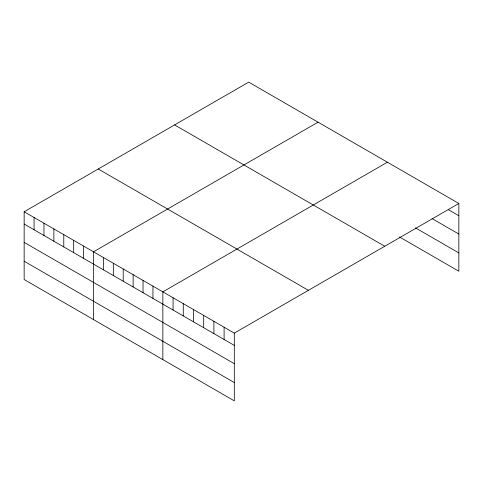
<?xml version="1.0" encoding="UTF-8"?>
<svg xmlns="http://www.w3.org/2000/svg" width="483" height="483" viewBox="0 0 483 483"><rect width="100%" height="100%" fill="white"/><g stroke="black" fill="none" stroke-linecap="round" stroke-linejoin="round"><path stroke-width="0.72" d="M458.85 203.47L234.309 333.107L234.309 400.866L24.15 279.53L24.15 211.771L248.691 82.134L458.85 203.47L458.85 271.229L399.519 236.972M318.043 122.175L93.503 251.812L93.503 319.571M387.396 162.216L162.856 291.853L162.856 359.612M448.641 209.851L458.85 215.744M432.056 218.582L458.85 234.05M415.465 227.867L458.85 252.917M174.592 124.916L384.752 246.252M98.248 168.996L308.408 290.331M24.15 211.771L234.309 333.107M24.15 224.046L234.309 345.381M24.15 242.357L234.309 363.687M24.15 261.218L234.309 382.554M224.1 327.214L224.1 339.489M213.897 321.322L213.897 333.596M203.687 315.429L203.687 327.697M193.478 309.537L193.478 321.805M183.268 303.644L183.268 315.912M173.065 297.751L173.065 310.02M152.948 286.135L152.948 298.409M143.04 280.418L143.04 292.686M133.133 274.694L133.133 286.968M123.225 268.977L123.225 281.245M113.318 263.253L113.318 275.527M103.41 257.536L103.41 269.804M83.595 246.095L83.595 258.369M73.688 240.377L73.688 252.645M63.78 234.653L63.78 246.928M53.873 228.936L53.873 241.204M43.965 223.212L43.965 235.487M34.058 217.495L34.058 229.763"/></g></svg>
